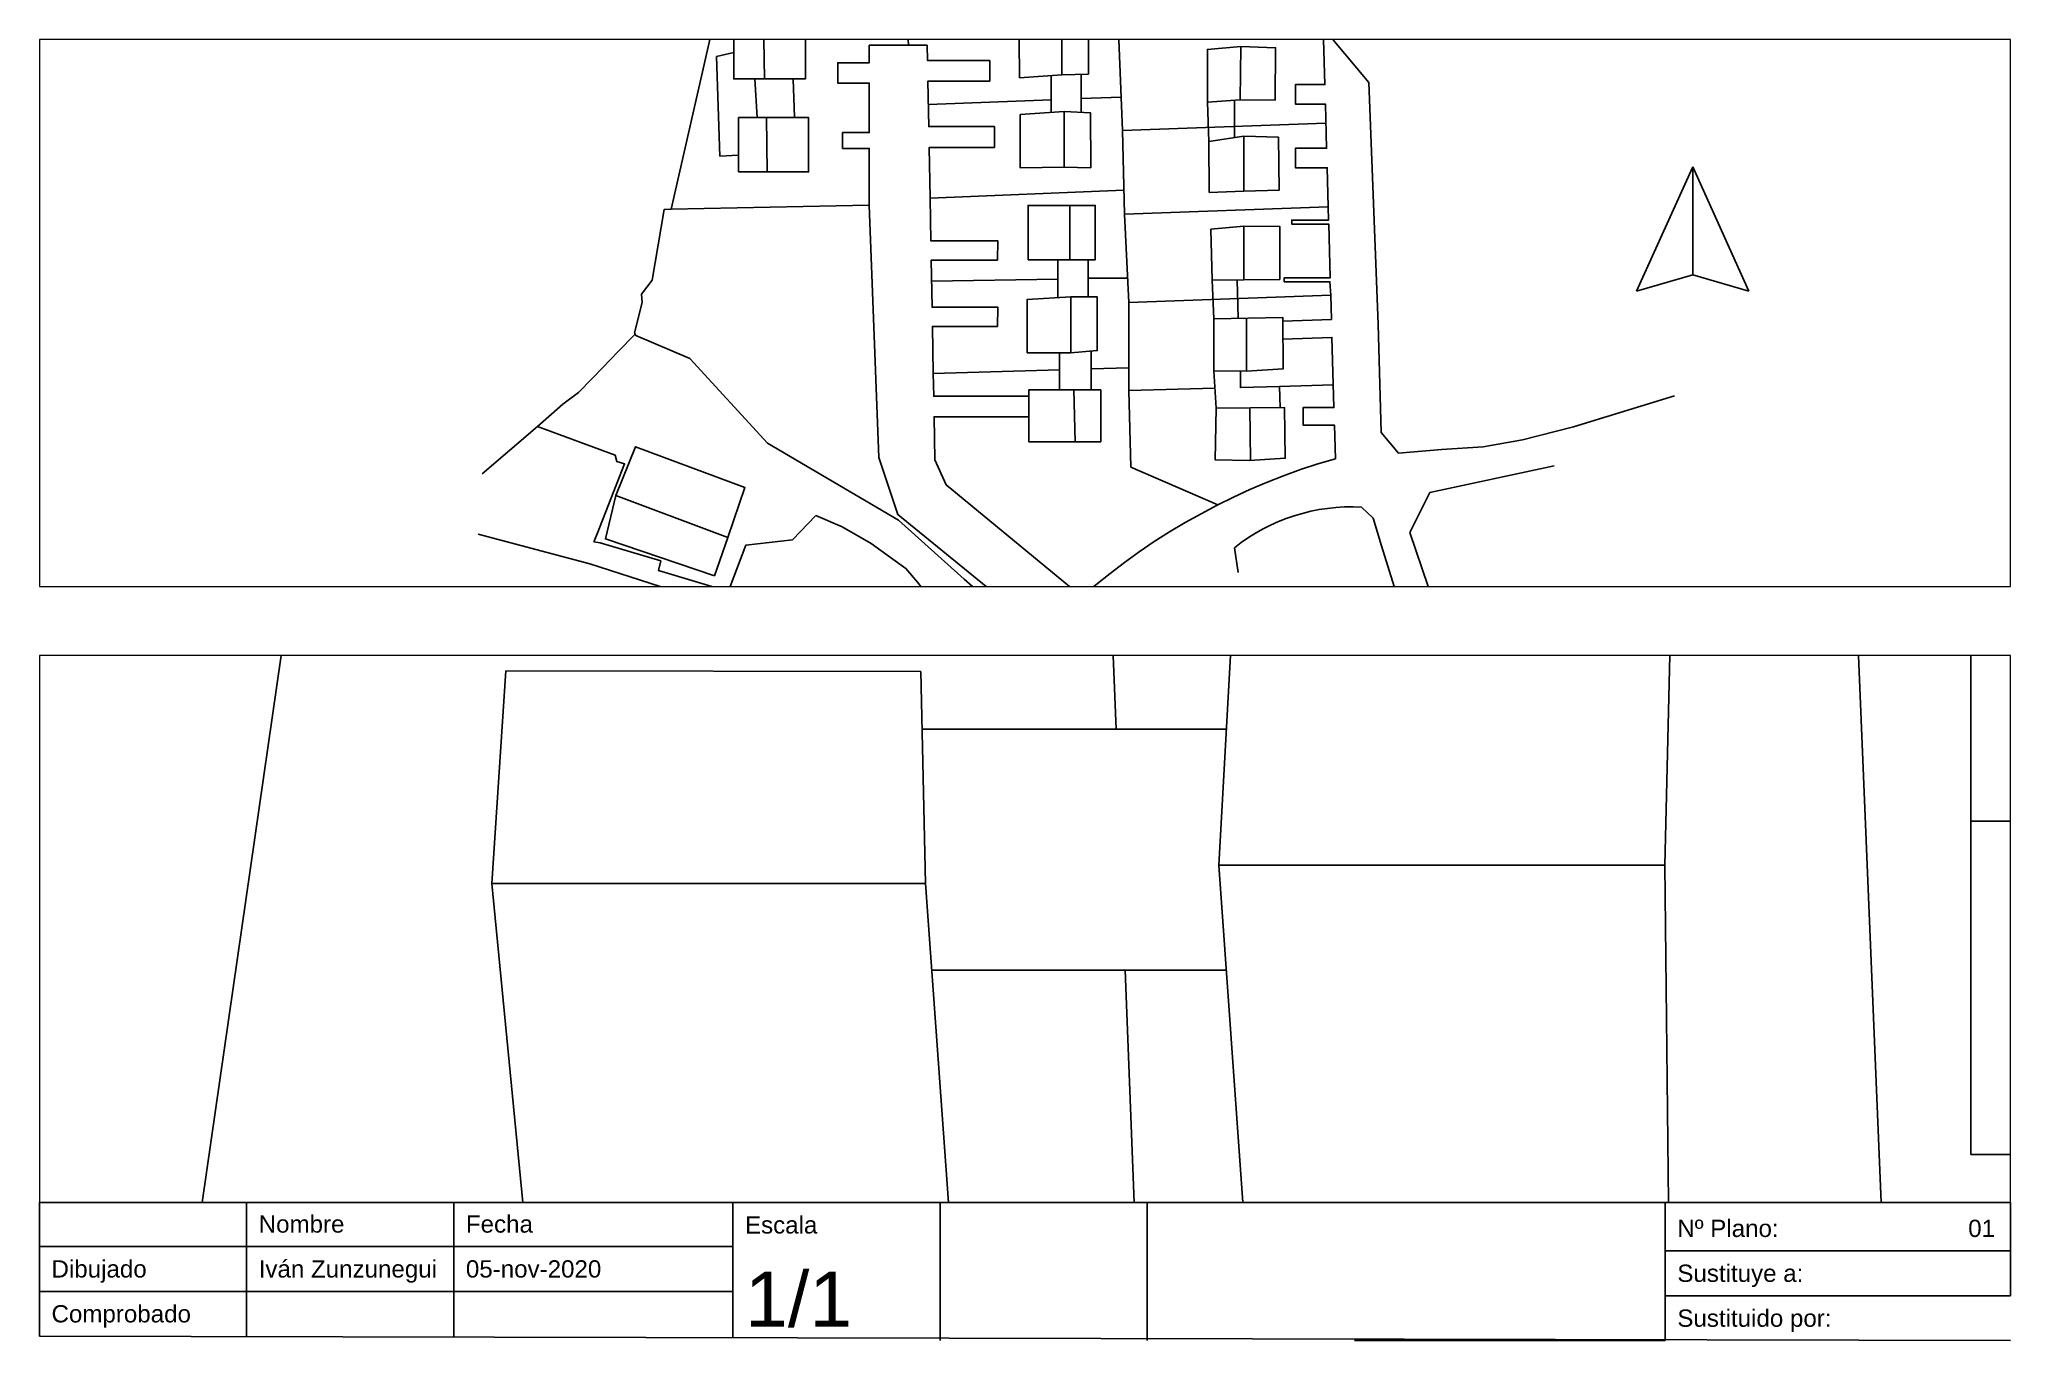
# Paper-space layout 'Layout1' of a CAD drawing. Header units: millimetres. Extents: x 0 to 285, y 0 to 188.
# The model-space entities are those that its viewports show. They can reach past a viewport. Long polylines and large blocks are cut down to what shows.
import ezdxf
from ezdxf.enums import TextEntityAlignment as Align

# ---------------------------------------------------------------- set-up
doc = ezdxf.new("R2010")
doc.units = ezdxf.units.MM
doc.styles.get("Standard").update_dxf_attribs({"font": 'arial.ttf'})

# ---------------------------------------------------------------- blocks, each defined once
blk = doc.blocks.new('cajetin5')
for p, q in [((-155, 20), (-155, 0)), ((-125, 20), (-125, 0)), ((-60, 20), (0, 20)), ((-50, 0), (-50, 20)), ((0, 20), (0, 13)), ((0, 13), (-50, 13)), ((0, 13), (0, 6.5)), ((0, 6.5), (-50, 6.5)), ((0, 0), (-285.41, 0.63)), ((-95, 0), (-50, 0))]:
    blk.add_line(p, q)
for points in [[(-285.41, 0.63), (-285.41, 20), (-185, 20)], [(-255.41, 20), (-255.41, 13.63)], [(-225.41, 13.63), (-225.41, 20)], [(-185, 0.41), (-185, 20)], [(-185, 20), (-50, 20)], [(-225.41, 13.63), (-255.41, 13.63)], [(-225.41, 13.63), (-225.41, 7.13)], [(-225.41, 7.13), (-185, 7.13), (-185, 13.63), (-225.41, 13.63)], [(-255.41, 0.56), (-255.41, 7.13)], [(-255.41, 7.13), (-225.41, 7.13)], [(-225.41, 7.13), (-225.41, 0.5)]]:
    blk.add_lwpolyline(points)
blk.add_lwpolyline([(-285.41, 13.63), (-255.41, 13.63), (-255.41, 7.13), (-285.41, 7.13)], close=True)
for s, height, p in [('Nombre', 2.5, (-253.66, 15.63)), ('Fecha', 2.5, (-223.66, 15.63)), ('Escala', 2.5, (-183.25, 15.5)), ('Nº Plano:', 2.5, (-48.25, 15)), ('Dibujado', 2.5, (-283.66, 9.13)), ('Iván Zunzunegui', 2.5, (-253.66, 9.13)), ('05-nov-2020', 2.5, (-223.66, 9.13)), ('1/1', 8, (-183.25, 2)), ('Sustituye a:', 2.5, (-48.25, 8.5)), ('Comprobado', 2.5, (-283.66, 2.63)), ('Sustituido por:', 2.5, (-48.25, 2))]:
    blk.add_text(s, height=height).set_placement(p)
blk.add_text('01', height=2.5).set_placement((-2.25, 15), align=Align.RIGHT)

msp = doc.modelspace()

# ---------------------------------------------------------------- linework, layer by layer
for p, q in [((218.965, 108.072), (219.789, 88.897)), ((219.789, 88.897), (249.234, 89.938)), ((220.066, 76.789), (219.789, 88.897)), ((302.336, 83.639), (294.221, 65.642)), ((302.336, 83.639), (302.336, 68.015)), ((302.336, 83.639), (310.451, 65.642)), ((302.336, 83.639), (302.336, 68.015)), ((219.986, 80.277), (191.917, 79.115)), ((220.066, 76.789), (249.573, 77.833)), ((220.71, 63.999), (220.066, 76.789)), ((294.221, 65.642), (302.336, 68.015)), ((302.336, 68.015), (310.451, 65.642)), ((220.71, 63.999), (249.93, 65.033)), ((220.71, 51.236), (220.71, 63.999)), ((221.003, 40.128), (220.71, 51.236)), ((245.916, 48.769), (245.916, 46.248)), ((221.003, 40.128), (229.238, 36.56)), ((229.238, 36.56), (233.568, 34.684))]:
    msp.add_line(p, q)
for points in [[(206.029, 17.992), (205.109, 16.731), (196.828, 23.928), (187.327, 32.448), (168.358, 43.633), (157.136, 55.867), (149.288, 59.229), (149.288, 59.229), (149.1, 59.602), (150.226, 63.996), (150.127, 65.203), (151.658, 67.225), (153.4, 77.445), (154.414, 77.518), (159.457, 99.5), (162.149, 111.414), (167.241, 111.786), (175.053, 111.842), (180.077, 111.994), (188.602, 111.573)], [(200.771, 110.699), (188.602, 111.573), (188.776, 101.231)], [(200.771, 110.699), (218.965, 108.072)], [(211.01, 104.815), (204.804, 104.212)], [(211.01, 96.962), (211.01, 104.815)], [(214.864, 104.557), (211.01, 104.815)], [(214.864, 104.557), (214.849, 97.05)], [(167.776, 104.201), (167.962, 96.365)], [(204.804, 104.212), (204.872, 96.519)], [(248.848, 103.758), (249.078, 95.533), (244.802, 95.533), (244.802, 92.715), (249.157, 92.715), (249.335, 86.314), (244.802, 86.314), (244.802, 83.496), (249.414, 83.496), (249.573, 77.833)], [(255.418, 95.83), (248.848, 103.758)], [(183.116, 101.27), (183.116, 98.716), (178.548, 98.716), (178.548, 95.76), (183.116, 95.76), (183.116, 88.604), (179.234, 88.604), (179.234, 86.29), (183.116, 86.29), (183.116, 78.069)], [(191.512, 101.27), (183.116, 101.27)], [(191.512, 101.27), (191.553, 99.016), (200.546, 99.016), (200.546, 96.06), (191.607, 96.06), (191.728, 89.455), (201.234, 89.455), (201.234, 86.456), (191.783, 86.456), (191.917, 79.115)], [(232.098, 92.998), (236.804, 93.331), (241.903, 93.296), (241.941, 100.884), (236.913, 101.039), (232.065, 100.646), (232.098, 92.998)], [(236.804, 93.331), (236.913, 101.039)], [(160.971, 99.626), (163.488, 100.18)], [(160.971, 99.626), (161.473, 85.192)], [(214.849, 97.05), (211.01, 96.962)], [(204.872, 96.519), (211.01, 96.962)], [(209.445, 91.517), (209.445, 96.849)], [(213.807, 91.515), (213.807, 97.026)], [(166.868, 90.77), (166.545, 96.365)], [(172.078, 96.325), (172.303, 90.803)], [(255.418, 95.83), (256.813, 60.848), (257.237, 45.144), (259.729, 42.149)], [(213.807, 93.515), (219.581, 93.737)], [(209.445, 93.347), (191.669, 92.662)], [(235.974, 93.272), (235.973, 87.847)], [(232.098, 92.998), (232.289, 87.282)], [(215.193, 83.492), (211.345, 83.583), (204.946, 83.51), (204.958, 91.198), (211.345, 91.652), (215.15, 91.44), (215.193, 83.492)], [(211.345, 83.583), (211.345, 91.652)], [(168.346, 82.908), (168.25, 90.77)], [(237.334, 88.055), (242.357, 87.916), (242.469, 80.259), (237.334, 80.093), (232.347, 79.931), (232.289, 87.282), (237.334, 88.055)], [(237.334, 88.055), (237.334, 80.093)], [(161.473, 85.192), (164.191, 85.321)], [(191.917, 79.115), (192.03, 72.897), (201.734, 72.897), (201.664, 70.119), (192.081, 70.119), (192.205, 63.312), (201.734, 63.312), (201.664, 60.533), (192.256, 60.533), (192.381, 53.7)], [(154.414, 77.518), (183.116, 78.069)], [(183.116, 78.069), (184.473, 41.538), (187.253, 33.277), (205.691, 18.293)], [(212.143, 70.188), (212.143, 78.043)], [(249.93, 65.033), (249.809, 66.983), (243.191, 66.983), (243.191, 67.565), (249.86, 67.565), (249.642, 75.342), (244.273, 75.342), (244.273, 75.924), (249.626, 75.924), (249.573, 77.833)], [(232.558, 74.591), (237.333, 75.022), (242.569, 74.991), (242.539, 67.327), (237.364, 67.266), (232.742, 67.211), (232.558, 74.591)], [(237.364, 67.266), (237.333, 75.022)], [(210.409, 64.698), (210.409, 70.188)], [(214.809, 64.808), (214.809, 70.188)], [(214.809, 67.498), (220.533, 67.511)], [(243.191, 67.565), (243.191, 67.565)], [(243.191, 67.565), (243.191, 66.983), (249.809, 66.983)], [(210.409, 67.349), (192.137, 67.058)], [(232.742, 67.211), (232.98, 61.629)], [(236.513, 61.7), (236.364, 67.254)], [(250.592, 41.375), (250.455, 46.248), (245.916, 46.248), (245.916, 48.769), (250.385, 48.769), (250.101, 58.926), (242.995, 58.703), (242.978, 61.266), (250.028, 61.549), (249.93, 65.033)], [(212.286, 56.723), (212.286, 64.808), (216.123, 64.808), (216.123, 57.017), (212.286, 56.723), (205.989, 56.723), (205.989, 64.44), (212.286, 64.808)], [(232.98, 61.629), (242.974, 61.83), (243.025, 54.365), (237.725, 54.063), (232.98, 54.113), (232.98, 61.629)], [(237.751, 61.725), (237.725, 54.063)], [(149.194, 59.416), (146.69, 56.821), (144.514, 54.567), (143.04, 53.039), (141.024, 50.951), (138.73, 49.262), (135.079, 46.041), (127.064, 39.161)], [(215.258, 51.329), (215.258, 56.951)], [(210.638, 51.329), (210.638, 56.723)], [(210.638, 54.247), (192.381, 53.7)], [(215.258, 54.385), (220.71, 54.549)], [(233.316, 48.708), (232.98, 54.113)], [(242.589, 48.796), (242.519, 51.833), (236.839, 51.677), (236.873, 54.072)], [(192.381, 53.7), (192.441, 50.41), (206.208, 50.41), (206.208, 47.449), (192.495, 47.449), (192.608, 41.23)], [(242.519, 51.833), (250.293, 52.045)], [(233.137, 51.576), (220.71, 51.236)], [(212.91, 43.825), (212.739, 51.329)], [(259.729, 42.149), (265.954, 42.701), (272.001, 43.097), (277.681, 44.085), (285.085, 45.977), (299.705, 50.48)], [(233.316, 48.708), (243.218, 48.802), (243.342, 41.428), (238.173, 41.117), (233.19, 41.219), (233.316, 48.708)], [(238.194, 48.754), (238.317, 41.125)], [(135.079, 46.041), (146.309, 41.892), (146.57, 40.961), (147.688, 40.626), (143.701, 30.499), (143.229, 29.351)], [(160.708, 24.433), (162.616, 29.979), (165.095, 37.186), (149.261, 43.092), (146.394, 36.023), (144.903, 29.758), (160.708, 24.433)], [(149.261, 43.092), (146.394, 36.023)], [(213.899, 21.395), (194.223, 37.565), (192.608, 41.23)], [(264.268, 36.477), (282.253, 40.325)], [(261.393, 30.682), (264.268, 36.477)], [(146.394, 36.023), (162.616, 29.979)], [(256.073, 32.764), (254.396, 34.366)], [(175.389, 33.133), (171.993, 29.634), (165.249, 28.852), (162.715, 22.151), (152.58, 25.203), (152.916, 26.581)], [(175.389, 33.133), (179.193, 31.498), (183.394, 29.068), (186.18, 27.079), (188.426, 25.476), (190.071, 23.5), (191.835, 21.382), (194.626, 18.993), (197.778, 16.296), (203.344, 11.532), (198.557, 3.509)], [(257.266, 28.741), (256.073, 32.764)], [(261.393, 30.682), (266.773, 14.772)], [(200.95, 7.52), (197.242, 8.704), (190.294, 10.923), (183.814, 12.992), (178.406, 14.718), (171.925, 16.788), (168.312, 17.941), (165.503, 18.838), (162.661, 19.745), (159.559, 20.736), (156.861, 21.597), (153.368, 22.712), (142.641, 26.137), (126.495, 30.433)], [(152.916, 26.581), (144.132, 29.17), (143.229, 29.351)], [(257.266, 28.741), (259.502, 21.594)], [(236.502, 24.904), (235.98, 28.48)]]:
    msp.add_lwpolyline(points)
for points in [[(173.863, 104.201), (163.488, 104.201), (163.488, 96.365), (173.863, 96.365)], [(164.191, 82.908), (174.319, 82.908), (174.319, 90.77), (164.191, 90.77)], [(206.11, 70.188), (215.824, 70.188), (215.824, 78.043), (206.11, 78.043)], [(216.625, 43.825), (206.208, 43.825), (206.208, 51.329), (216.625, 51.329)]]:
    msp.add_lwpolyline(points, close=True)
for points in [[(213.899, 21.395, -0.110295), (250.592, 41.375, -0.192195)], [(254.396, 34.366, 0.183225), (235.98, 28.48, 2.368719)]]:
    msp.add_lwpolyline(points, format="xyb")

psp = doc.layouts.get("Layout1")

# ---------------------------------------------------------------- block references
psp.add_blockref('cajetin5', (285.41, 0))

# ---------------------------------------------------------------- viewports
at = {"layer": '0'}
psp.add_viewport(center=(142.71, 148.81), size=(285.41, 79.205), view_center_point=(205.662, 62.483), view_height=79.205, dxfattribs=at)
at = {"layer": '0', "view_target_point": (218.473, 57.855), "view_twist_angle": 90}
psp.add_viewport(center=(142.71, 59.6), size=(285.41, 79.205), view_center_point=(-37.307, -8.284), view_height=9.90063, status=3, dxfattribs=at)

doc.saveas('drawing.dxf')
